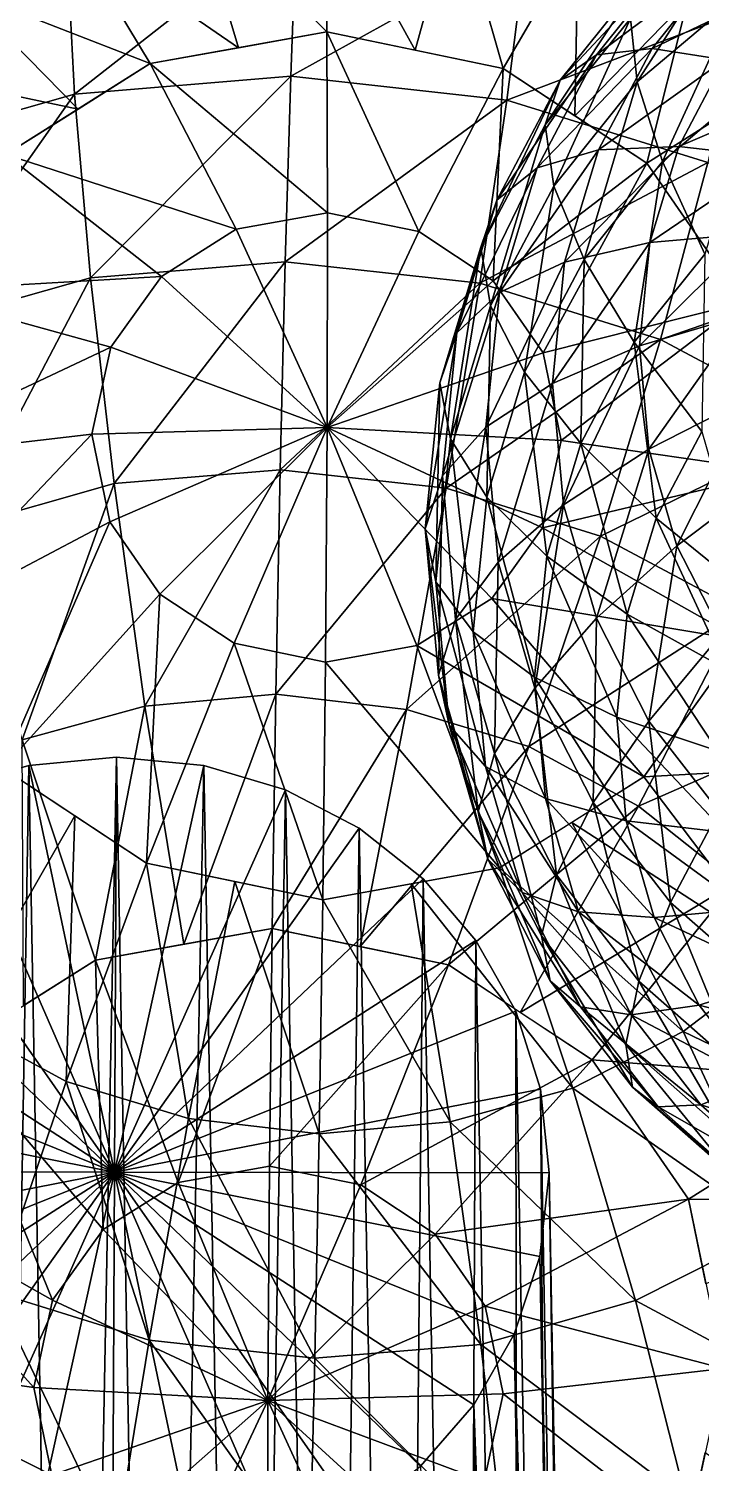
# Model space of a CAD drawing. Extents: x -23.6 to 25, y -17.9 to 25.9.
# Drawn here: x -21.387 to -19.702, y 2.967 to 6.562 of the extents above; entities that cross this region are included whole.
import ezdxf

# ---------------------------------------------------------------- set-up
doc = ezdxf.new("R2010")
doc.units = 0

msp = doc.modelspace()

# ---------------------------------------------------------------- linework, layer by layer
at = {"layer": 'Bras2_g7', "color": 2}
for points in [[(-21.59149, 4.65539, -34.85961), (-21.3869, 4.71582, -34.83514), (-21.48577, -1.27331, -21.11968)], [(-21.3869, 4.71582, -34.83514), (-21.59149, 4.65539, -34.85961), (-21.17218, 3.69622, -35.27673)], [(-21.28112, -1.21289, -21.09521), (-21.48577, -1.27331, -21.11968), (-21.3869, 4.71582, -34.83514)], [(-21.3869, 4.71582, -34.83514), (-21.16735, 4.73669, -34.82775), (-21.28112, -1.21289, -21.09521)], [(-21.16735, 4.73669, -34.82775), (-21.3869, 4.71582, -34.83514), (-21.17218, 3.69622, -35.27673)], [(-21.17218, 3.69622, -35.27673), (-21.17218, 3.69622, -35.27673), (-21.3869, 4.71582, -34.83514)], [(-21.06164, -1.19201, -21.08789), (-21.28112, -1.21289, -21.09521), (-21.16735, 4.73669, -34.82775)], [(-21.17218, 3.69622, -35.27673), (-21.17218, 3.69622, -35.27673), (-21.16735, 4.73669, -34.82775)], [(-20.94805, 4.71533, -34.83868), (-21.16735, 4.73669, -34.82775), (-21.17218, 3.69622, -35.27673)], [(-21.17218, 3.69622, -35.27673), (-21.17218, 3.69622, -35.27673), (-20.94805, 4.71533, -34.83868)], [(-20.74401, 4.65447, -34.86651), (-20.94805, 4.71533, -34.83868), (-21.17218, 3.69622, -35.27673)], [(-21.16735, 4.73669, -34.82775), (-20.94805, 4.71533, -34.83868), (-21.06164, -1.19201, -21.08789)], [(-20.84234, -1.21337, -21.09881), (-21.06164, -1.19201, -21.08789), (-20.94805, 4.71533, -34.83868)], [(-20.94805, 4.71533, -34.83868), (-20.74401, 4.65447, -34.86651), (-20.84234, -1.21337, -21.09881)], [(-21.59149, 4.65539, -34.85961), (-21.77685, 4.55969, -34.89947), (-21.17218, 3.69622, -35.27673)], [(-21.17218, 3.69622, -35.27673), (-21.17218, 3.69622, -35.27673), (-21.59149, 4.65539, -34.85961)], [(-21.17218, 3.69622, -35.27673), (-21.17218, 3.69622, -35.27673), (-20.74401, 4.65447, -34.86651)], [(-20.55957, 4.55834, -34.90942), (-20.74401, 4.65447, -34.86651), (-21.17218, 3.69622, -35.27673)], [(-20.6383, -1.27423, -21.12664), (-20.84234, -1.21337, -21.09881), (-20.74401, 4.65447, -34.86651)], [(-20.74401, 4.65447, -34.86651), (-20.55957, 4.55834, -34.90942), (-20.6383, -1.27423, -21.12664)], [(-21.77685, 4.55969, -34.89947), (-21.93853, 4.4328, -34.953), (-21.17218, 3.69622, -35.27673)], [(-21.17218, 3.69622, -35.27673), (-21.17218, 3.69622, -35.27673), (-21.77685, 4.55969, -34.89947)], [(-21.17218, 3.69622, -35.27673), (-21.17218, 3.69622, -35.27673), (-20.55957, 4.55834, -34.90942)], [(-20.39904, 4.43109, -34.96557), (-20.55957, 4.55834, -34.90942), (-21.17218, 3.69622, -35.27673)], [(-20.45379, -1.37036, -21.16955), (-20.6383, -1.27423, -21.12664), (-20.55957, 4.55834, -34.90942)], [(-20.55957, 4.55834, -34.90942), (-20.39904, 4.43109, -34.96557), (-20.45379, -1.37036, -21.16955)], [(-21.93853, 4.4328, -34.953), (-22.0722, 4.27893, -35.01837), (-21.17218, 3.69622, -35.27673)], [(-21.17218, 3.69622, -35.27673), (-21.17218, 3.69622, -35.27673), (-21.93853, 4.4328, -34.953)], [(-21.17218, 3.69622, -35.27673), (-21.17218, 3.69622, -35.27673), (-20.39904, 4.43109, -34.96557)], [(-20.26678, 4.27697, -35.03308), (-20.39904, 4.43109, -34.96557), (-21.17218, 3.69622, -35.27673)], [(-20.29327, -1.49761, -21.22564), (-20.45379, -1.37036, -21.16955), (-20.39904, 4.43109, -34.96557)], [(-20.39904, 4.43109, -34.96557), (-20.26678, 4.27697, -35.03308), (-20.29327, -1.49761, -21.22564)], [(-22.0722, 4.27893, -35.01837), (-22.1734, 4.10229, -35.09381), (-21.17218, 3.69622, -35.27673)], [(-21.17218, 3.69622, -35.27673), (-21.17218, 3.69622, -35.27673), (-22.0722, 4.27893, -35.01837)], [(-21.17218, 3.69622, -35.27673), (-21.17218, 3.69622, -35.27673), (-20.26678, 4.27697, -35.03308)], [(-20.16723, 4.10009, -35.11016), (-20.26678, 4.27697, -35.03308), (-21.17218, 3.69622, -35.27673)], [(-20.16107, -1.65173, -21.29321), (-20.29327, -1.49761, -21.22564), (-20.26678, 4.27697, -35.03308)], [(-20.26678, 4.27697, -35.03308), (-20.16723, 4.10009, -35.11016), (-20.16107, -1.65173, -21.29321)], [(-22.1734, 4.10229, -35.09381), (-22.23773, 3.90704, -35.17755), (-21.17218, 3.69622, -35.27673)], [(-21.17218, 3.69622, -35.27673), (-21.17218, 3.69622, -35.27673), (-22.1734, 4.10229, -35.09381)], [(-21.17218, 3.69622, -35.27673), (-21.17218, 3.69622, -35.27673), (-20.16723, 4.10009, -35.11016)], [(-20.10473, 3.90472, -35.19494), (-20.16723, 4.10009, -35.11016), (-21.17218, 3.69622, -35.27673)], [(-20.06152, -1.82861, -21.3703), (-20.16107, -1.65173, -21.29321), (-20.16723, 4.10009, -35.11016)], [(-20.16723, 4.10009, -35.11016), (-20.10473, 3.90472, -35.19494), (-20.06152, -1.82861, -21.3703)], [(-22.23773, 3.90704, -35.17755), (-22.2608, 3.69738, -35.26782), (-21.17218, 3.69622, -35.27673)], [(-21.17218, 3.69622, -35.27673), (-21.17218, 3.69622, -35.27673), (-22.23773, 3.90704, -35.17755)], [(-21.17218, 3.69622, -35.27673), (-21.17218, 3.69622, -35.27673), (-20.10473, 3.90472, -35.19494)], [(-20.08355, 3.695, -35.28558), (-20.10473, 3.90472, -35.19494), (-21.17218, 3.69622, -35.27673)], [(-19.99896, -2.02398, -21.45507), (-20.06152, -1.82861, -21.3703), (-20.10473, 3.90472, -35.19494)], [(-20.10473, 3.90472, -35.19494), (-20.08355, 3.695, -35.28558), (-19.99896, -2.02398, -21.45507)], [(-22.2608, 3.69738, -35.26782), (-22.23962, 3.48767, -35.35852), (-21.17218, 3.69622, -35.27673)], [(-21.17218, 3.69622, -35.27673), (-21.17218, 3.69622, -35.27673), (-22.2608, 3.69738, -35.26782)], [(-22.23962, 3.48767, -35.35852), (-22.17712, 3.29229, -35.44329), (-21.17218, 3.69622, -35.27673)], [(-21.17218, 3.69622, -35.27673), (-21.17218, 3.69622, -35.27673), (-22.23962, 3.48767, -35.35852)], [(-22.17712, 3.29229, -35.44329), (-22.07757, 3.11541, -35.52032), (-21.17218, 3.69622, -35.27673)], [(-21.17218, 3.69622, -35.27673), (-21.17218, 3.69622, -35.27673), (-22.17712, 3.29229, -35.44329)], [(-22.07757, 3.11541, -35.52032), (-21.94531, 2.9613, -35.58789), (-21.17218, 3.69622, -35.27673)], [(-21.17218, 3.69622, -35.27673), (-21.17218, 3.69622, -35.27673), (-22.07757, 3.11541, -35.52032)], [(-21.94531, 2.9613, -35.58789), (-21.78479, 2.83404, -35.64398), (-21.17218, 3.69622, -35.27673)], [(-21.17218, 3.69622, -35.27673), (-21.17218, 3.69622, -35.27673), (-21.94531, 2.9613, -35.58789)], [(-21.78479, 2.83404, -35.64398), (-21.60034, 2.73791, -35.68688), (-21.17218, 3.69622, -35.27673)], [(-21.17218, 3.69622, -35.27673), (-21.17218, 3.69622, -35.27673), (-21.78479, 2.83404, -35.64398)], [(-21.60034, 2.73791, -35.68688), (-21.39624, 2.67706, -35.71472), (-21.17218, 3.69622, -35.27673)], [(-21.17218, 3.69622, -35.27673), (-21.17218, 3.69622, -35.27673), (-21.60034, 2.73791, -35.68688)], [(-21.39624, 2.67706, -35.71472), (-21.17694, 2.6557, -35.72564), (-21.17218, 3.69622, -35.27673)], [(-21.17218, 3.69622, -35.27673), (-21.17218, 3.69622, -35.27673), (-21.39624, 2.67706, -35.71472)], [(-21.17694, 2.6557, -35.72564), (-20.95745, 2.67657, -35.71832), (-21.17218, 3.69622, -35.27673)], [(-21.17218, 3.69622, -35.27673), (-21.17218, 3.69622, -35.27673), (-21.17694, 2.6557, -35.72564)], [(-21.17218, 3.69622, -35.27673), (-21.17218, 3.69622, -35.27673), (-20.08355, 3.695, -35.28558)], [(-20.10662, 3.48535, -35.37591), (-20.08355, 3.695, -35.28558), (-21.17218, 3.69622, -35.27673)], [(-21.17218, 3.69622, -35.27673), (-21.17218, 3.69622, -35.27673), (-20.10662, 3.48535, -35.37591)], [(-20.17095, 3.2901, -35.45965), (-20.10662, 3.48535, -35.37591), (-21.17218, 3.69622, -35.27673)], [(-21.17218, 3.69622, -35.27673), (-21.17218, 3.69622, -35.27673), (-20.17095, 3.2901, -35.45965)], [(-20.27215, 3.11346, -35.53509), (-20.17095, 3.2901, -35.45965), (-21.17218, 3.69622, -35.27673)], [(-21.17218, 3.69622, -35.27673), (-21.17218, 3.69622, -35.27673), (-20.27215, 3.11346, -35.53509)], [(-20.40576, 2.95959, -35.60046), (-20.27215, 3.11346, -35.53509), (-21.17218, 3.69622, -35.27673)], [(-21.17218, 3.69622, -35.27673), (-21.17218, 3.69622, -35.27673), (-20.40576, 2.95959, -35.60046)], [(-20.5675, 2.83276, -35.65393), (-20.40576, 2.95959, -35.60046), (-21.17218, 3.69622, -35.27673)], [(-21.17218, 3.69622, -35.27673), (-21.17218, 3.69622, -35.27673), (-20.5675, 2.83276, -35.65393)], [(-20.75286, 2.73699, -35.69384), (-20.5675, 2.83276, -35.65393), (-21.17218, 3.69622, -35.27673)], [(-21.17218, 3.69622, -35.27673), (-21.17218, 3.69622, -35.27673), (-20.75286, 2.73699, -35.69384)], [(-20.95745, 2.67657, -35.71832), (-20.75286, 2.73699, -35.69384), (-21.17218, 3.69622, -35.27673)], [(-21.17218, 3.69622, -35.27673), (-21.17218, 3.69622, -35.27673), (-20.95745, 2.67657, -35.71832)], [(-20.08355, 3.695, -35.28558), (-20.10662, 3.48535, -35.37591), (-19.97784, -2.2337, -21.54571)], [(-19.97784, -2.2337, -21.54571), (-19.99896, -2.02398, -21.45507), (-20.08355, 3.695, -35.28558)], [(-20.10662, 3.48535, -35.37591), (-20.17095, 3.2901, -35.45965), (-20.00091, -2.44335, -21.63598)], [(-20.00091, -2.44335, -21.63598), (-19.97784, -2.2337, -21.54571), (-20.10662, 3.48535, -35.37591)], [(-20.17095, 3.2901, -35.45965), (-20.27215, 3.11346, -35.53509), (-20.06524, -2.63861, -21.71978)], [(-20.06524, -2.63861, -21.71978), (-20.00091, -2.44335, -21.63598), (-20.17095, 3.2901, -35.45965)], [(-20.27215, 3.11346, -35.53509), (-20.40576, 2.95959, -35.60046), (-20.16644, -2.81524, -21.79522)], [(-20.16644, -2.81524, -21.79522), (-20.06524, -2.63861, -21.71978), (-20.27215, 3.11346, -35.53509)]]:
    msp.add_3dface(points, dxfattribs=at)
at = {"layer": 'Paume8', "color": 2}
for points in [[(-20.64477, 6.91619, -39.36706), (-20.97259, 6.88629, -39.38854), (-20.64013, 6.55407, -39.83239)], [(-20.31732, 6.8775, -39.37512), (-20.64477, 6.91619, -39.36706), (-20.41937, 6.50836, -39.84631)], [(-20.64013, 6.55407, -39.83239), (-20.41937, 6.50836, -39.84631), (-20.64477, 6.91619, -39.36706)], [(-20.97259, 6.88629, -39.38854), (-21.28009, 6.802, -39.43304), (-20.86126, 6.51428, -39.85534)], [(-20.86126, 6.51428, -39.85534), (-20.64013, 6.55407, -39.83239), (-20.97259, 6.88629, -39.38854)], [(-20.41937, 6.50836, -39.84631), (-20.19866, 6.46264, -39.86022), (-20.31732, 6.8775, -39.37512)], [(-20.01068, 6.78491, -39.40698), (-20.31732, 6.8775, -39.37512), (-20.19866, 6.46264, -39.86022)], [(-21.29205, 6.78656, -35.98229), (-20.716, 6.83441, -35.94653), (-21.27252, 6.3977, -35.51983)], [(-20.73071, 6.44274, -35.48614), (-21.27252, 6.3977, -35.51983), (-20.716, 6.83441, -35.94653)], [(-20.716, 6.83441, -35.94653), (-20.14044, 6.77105, -35.95874), (-20.73071, 6.44274, -35.48614)], [(-21.28009, 6.802, -39.43304), (-21.55615, 6.65966, -39.5017), (-21.08239, 6.47454, -39.87835)], [(-21.08239, 6.47454, -39.87835), (-20.86126, 6.51428, -39.85534), (-21.28009, 6.802, -39.43304)], [(-19.73596, 6.63519, -39.46435), (-19.49395, 6.44323, -39.54083), (-19.50054, 6.82788, -38.96545)], [(-21.8291, 6.63427, -36.06213), (-21.29205, 6.78656, -35.98229), (-21.77758, 6.25451, -35.5949)], [(-21.27252, 6.3977, -35.51983), (-21.77758, 6.25451, -35.5949), (-21.29205, 6.78656, -35.98229)], [(-20.18939, 6.38317, -35.49761), (-20.73071, 6.44274, -35.48614), (-20.14044, 6.77105, -35.95874)], [(-20.19866, 6.46264, -39.86022), (-20.01879, 6.34368, -39.90679), (-20.01068, 6.78491, -39.40698)], [(-20.14044, 6.77105, -35.95874), (-19.60491, 6.60437, -36.01654), (-20.18939, 6.38317, -35.49761)], [(-19.73596, 6.63519, -39.46435), (-20.01068, 6.78491, -39.40698), (-20.01879, 6.34368, -39.90679)], [(-21.55615, 6.65966, -39.5017), (-21.79992, 6.47424, -39.58807), (-21.26336, 6.36047, -39.93231)], [(-21.26336, 6.36047, -39.93231), (-21.08239, 6.47454, -39.87835), (-21.55615, 6.65966, -39.5017)], [(-20.01879, 6.34368, -39.90679), (-19.83892, 6.22473, -39.95336), (-19.73596, 6.63519, -39.46435)], [(-19.49395, 6.44323, -39.54083), (-19.73596, 6.63519, -39.46435), (-19.83892, 6.22473, -39.95336)], [(-19.68566, 6.22637, -35.552), (-20.18939, 6.38317, -35.49761), (-19.60491, 6.60437, -36.01654)], [(-20.64013, 6.55407, -39.83239), (-21.08239, 6.47454, -39.87835), (-20.63818, 6.1007, -40.22338)], [(-20.19866, 6.46264, -39.86022), (-20.64013, 6.55407, -39.83239), (-20.4096, 6.0534, -40.23779)], [(-20.63818, 6.1007, -40.22338), (-20.4096, 6.0534, -40.23779), (-20.64013, 6.55407, -39.83239)], [(-21.44427, 6.24633, -39.98626), (-21.26336, 6.36047, -39.93231), (-21.79992, 6.47424, -39.58807)], [(-21.08239, 6.47454, -39.87835), (-21.44427, 6.24633, -39.98626), (-20.86718, 6.0595, -40.24713)], [(-20.86718, 6.0595, -40.24713), (-20.63818, 6.1007, -40.22338), (-21.08239, 6.47454, -39.87835)], [(-21.27252, 6.3977, -35.51983), (-20.73071, 6.44274, -35.48614), (-21.23211, 5.93756, -35.14746)], [(-20.7445, 5.97808, -35.11712), (-21.23211, 5.93756, -35.14746), (-20.73071, 6.44274, -35.48614)], [(-20.73071, 6.44274, -35.48614), (-20.18939, 6.38317, -35.49761), (-20.7445, 5.97808, -35.11712)], [(-20.4096, 6.0534, -40.23779), (-20.22338, 5.93017, -40.28601), (-20.19866, 6.46264, -39.86022)], [(-19.83892, 6.22473, -39.95336), (-20.19866, 6.46264, -39.86022), (-20.22338, 5.93017, -40.28601)], [(-19.83892, 6.22473, -39.95336), (-19.59722, 5.87585, -40.09753), (-19.49395, 6.44323, -39.54083)], [(-21.77758, 6.25451, -35.5949), (-21.27252, 6.3977, -35.51983), (-21.6867, 5.80871, -35.21502)], [(-21.23211, 5.93756, -35.14746), (-21.6867, 5.80871, -35.21502), (-21.27252, 6.3977, -35.51983)], [(-20.25738, 5.92449, -35.1275), (-20.7445, 5.97808, -35.11712), (-20.18939, 6.38317, -35.49761)], [(-20.18939, 6.38317, -35.49761), (-19.68566, 6.22637, -35.552), (-20.25738, 5.92449, -35.1275)], [(-21.44427, 6.24633, -39.98626), (-21.68914, 5.90399, -40.14038), (-21.05456, 5.94134, -40.30303)], [(-21.05456, 5.94134, -40.30303), (-20.86718, 6.0595, -40.24713), (-21.44427, 6.24633, -39.98626)], [(-19.80407, 5.78338, -35.17639), (-20.25738, 5.92449, -35.1275), (-19.68566, 6.22637, -35.552)], [(-20.22338, 5.93017, -40.28601), (-20.09826, 5.74951, -40.36065), (-19.83892, 6.22473, -39.95336)], [(-19.59722, 5.87585, -40.09753), (-19.83892, 6.22473, -39.95336), (-20.09826, 5.74951, -40.36065)], [(-19.68566, 6.22637, -35.552), (-19.23034, 5.98291, -35.64501), (-19.80407, 5.78338, -35.17639)], [(-20.63818, 6.1007, -40.22338), (-20.86718, 6.0595, -40.24713), (-20.63928, 5.56237, -40.52368)], [(-20.4096, 6.0534, -40.23779), (-20.63818, 6.1007, -40.22338), (-20.63928, 5.56237, -40.52368)], [(-20.63928, 5.56237, -40.52368), (-20.63928, 5.56237, -40.52368), (-20.63818, 6.1007, -40.22338)], [(-20.86718, 6.0595, -40.24713), (-21.05456, 5.94134, -40.30303), (-20.63928, 5.56237, -40.52368)], [(-20.63928, 5.56237, -40.52368), (-20.63928, 5.56237, -40.52368), (-20.86718, 6.0595, -40.24713)], [(-20.22338, 5.93017, -40.28601), (-20.4096, 6.0534, -40.23779), (-20.63928, 5.56237, -40.52368)], [(-20.63928, 5.56237, -40.52368), (-20.63928, 5.56237, -40.52368), (-20.4096, 6.0534, -40.23779)], [(-21.23211, 5.93756, -35.14746), (-20.7445, 5.97808, -35.11712), (-21.17291, 5.42193, -34.87182)], [(-20.75708, 5.45648, -34.846), (-21.17291, 5.42193, -34.87182), (-20.7445, 5.97808, -35.11712)], [(-20.7445, 5.97808, -35.11712), (-20.25738, 5.92449, -35.1275), (-20.75708, 5.45648, -34.846)], [(-19.39428, 5.56427, -35.26013), (-19.80407, 5.78338, -35.17639), (-19.23034, 5.98291, -35.64501)], [(-21.18139, 5.76409, -40.38281), (-21.05456, 5.94134, -40.30303), (-21.68914, 5.90399, -40.14038)], [(-21.6867, 5.80871, -35.21502), (-21.23211, 5.93756, -35.14746), (-21.56048, 5.31201, -34.92944)], [(-21.17291, 5.42193, -34.87182), (-21.56048, 5.31201, -34.92944), (-21.23211, 5.93756, -35.14746)], [(-21.05456, 5.94134, -40.30303), (-21.18139, 5.76409, -40.38281), (-20.63928, 5.56237, -40.52368)], [(-20.63928, 5.56237, -40.52368), (-20.63928, 5.56237, -40.52368), (-21.05456, 5.94134, -40.30303)], [(-21.68914, 5.90399, -40.14038), (-21.78027, 5.48187, -40.32489), (-21.18139, 5.76409, -40.38281)], [(-20.34167, 5.41076, -34.85479), (-20.75708, 5.45648, -34.846), (-20.25738, 5.92449, -35.1275)], [(-20.09826, 5.74951, -40.36065), (-20.22338, 5.93017, -40.28601), (-20.63928, 5.56237, -40.52368)], [(-20.63928, 5.56237, -40.52368), (-20.63928, 5.56237, -40.52368), (-20.22338, 5.93017, -40.28601)], [(-20.25738, 5.92449, -35.1275), (-19.80407, 5.78338, -35.17639), (-20.34167, 5.41076, -34.85479)], [(-20.09826, 5.74951, -40.36065), (-20.05303, 5.52972, -40.45422), (-19.59722, 5.87585, -40.09753)], [(-19.50994, 5.45135, -40.27832), (-19.59722, 5.87585, -40.09753), (-20.05303, 5.52972, -40.45422)], [(-21.22851, 5.54553, -40.47833), (-21.18139, 5.76409, -40.38281), (-21.78027, 5.48187, -40.32489)], [(-21.18139, 5.76409, -40.38281), (-21.22851, 5.54553, -40.47833), (-20.63928, 5.56237, -40.52368)], [(-20.63928, 5.56237, -40.52368), (-20.63928, 5.56237, -40.52368), (-21.18139, 5.76409, -40.38281)], [(-19.95513, 5.29046, -34.89654), (-20.34167, 5.41076, -34.85479), (-19.80407, 5.78338, -35.17639)], [(-19.80407, 5.78338, -35.17639), (-19.39428, 5.56427, -35.26013), (-19.95513, 5.29046, -34.89654)], [(-20.05303, 5.52972, -40.45422), (-20.09826, 5.74951, -40.36065), (-20.63928, 5.56237, -40.52368)], [(-20.63928, 5.56237, -40.52368), (-20.63928, 5.56237, -40.52368), (-20.09826, 5.74951, -40.36065)], [(-21.78027, 5.48187, -40.32489), (-21.69305, 5.05737, -40.50567), (-21.22851, 5.54553, -40.47833)], [(-21.18341, 5.3258, -40.57196), (-21.22851, 5.54553, -40.47833), (-21.69305, 5.05737, -40.50567)], [(-21.22851, 5.54553, -40.47833), (-21.18341, 5.3258, -40.57196), (-20.63928, 5.56237, -40.52368)], [(-20.63928, 5.56237, -40.52368), (-20.63928, 5.56237, -40.52368), (-21.22851, 5.54553, -40.47833)], [(-20.63928, 5.56237, -40.52368), (-20.63928, 5.56237, -40.52368), (-21.18341, 5.3258, -40.57196)], [(-21.18341, 5.3258, -40.57196), (-21.05822, 5.14514, -40.64654), (-20.63928, 5.56237, -40.52368)], [(-20.63928, 5.56237, -40.52368), (-20.63928, 5.56237, -40.52368), (-21.05822, 5.14514, -40.64654)], [(-21.05822, 5.14514, -40.64654), (-20.872, 5.02197, -40.69482), (-20.63928, 5.56237, -40.52368)], [(-20.63928, 5.56237, -40.52368), (-20.63928, 5.56237, -40.52368), (-20.872, 5.02197, -40.69482)], [(-20.872, 5.02197, -40.69482), (-20.64337, 4.9746, -40.70922), (-20.63928, 5.56237, -40.52368)], [(-20.64337, 4.9746, -40.70922), (-20.41442, 5.0158, -40.68542), (-20.63928, 5.56237, -40.52368)], [(-20.63928, 5.56237, -40.52368), (-20.63928, 5.56237, -40.52368), (-20.64337, 4.9746, -40.70922)], [(-20.63928, 5.56237, -40.52368), (-20.63928, 5.56237, -40.52368), (-20.41442, 5.0158, -40.68542)], [(-20.41442, 5.0158, -40.68542), (-20.22705, 5.13397, -40.62951), (-20.63928, 5.56237, -40.52368)], [(-20.63928, 5.56237, -40.52368), (-20.63928, 5.56237, -40.52368), (-20.22705, 5.13397, -40.62951)], [(-20.22705, 5.13397, -40.62951), (-20.10028, 5.31121, -40.54974), (-20.63928, 5.56237, -40.52368)], [(-20.63928, 5.56237, -40.52368), (-20.63928, 5.56237, -40.52368), (-20.10028, 5.31121, -40.54974)], [(-20.10028, 5.31121, -40.54974), (-20.05303, 5.52972, -40.45422), (-20.63928, 5.56237, -40.52368)], [(-20.63928, 5.56237, -40.52368), (-20.63928, 5.56237, -40.52368), (-20.05303, 5.52972, -40.45422)], [(-19.60571, 5.10363, -34.96795), (-19.95513, 5.29046, -34.89654), (-19.39428, 5.56427, -35.26013)], [(-20.05303, 5.52972, -40.45422), (-20.10028, 5.31121, -40.54974), (-19.50994, 5.45135, -40.27832)], [(-21.17291, 5.42193, -34.87182), (-20.75708, 5.45648, -34.846), (-21.09588, 4.86425, -34.70074)], [(-20.76806, 4.89416, -34.67926), (-21.09588, 4.86425, -34.70074), (-20.75708, 5.45648, -34.846)], [(-20.75708, 5.45648, -34.846), (-20.34167, 5.41076, -34.85479), (-20.76806, 4.89416, -34.67926)], [(-19.60113, 5.02929, -40.46276), (-19.50994, 5.45135, -40.27832), (-20.10028, 5.31121, -40.54974)], [(-21.56048, 5.31201, -34.92944), (-21.17291, 5.42193, -34.87182), (-21.40332, 4.77996, -34.74523)], [(-21.09588, 4.86425, -34.70074), (-21.40332, 4.77996, -34.74523), (-21.17291, 5.42193, -34.87182)], [(-20.44061, 4.85546, -34.68731), (-20.76806, 4.89416, -34.67926), (-20.34167, 5.41076, -34.85479)], [(-20.34167, 5.41076, -34.85479), (-19.95513, 5.29046, -34.89654), (-20.44061, 4.85546, -34.68731)], [(-21.69305, 5.05737, -40.50567), (-21.45135, 4.70843, -40.64984), (-21.18341, 5.3258, -40.57196)], [(-21.05822, 5.14514, -40.64654), (-21.18341, 5.3258, -40.57196), (-21.45135, 4.70843, -40.64984)], [(-20.13397, 4.76287, -34.71917), (-20.44061, 4.85546, -34.68731), (-19.95513, 5.29046, -34.89654)], [(-20.10028, 5.31121, -40.54974), (-20.22705, 5.13397, -40.62951), (-19.60113, 5.02929, -40.46276)], [(-19.95513, 5.29046, -34.89654), (-19.60571, 5.10363, -34.96795), (-20.13397, 4.76287, -34.71917)], [(-21.45135, 4.70843, -40.64984), (-21.09161, 4.47058, -40.74298), (-21.05822, 5.14514, -40.64654)], [(-20.872, 5.02197, -40.69482), (-21.05822, 5.14514, -40.64654), (-21.09161, 4.47058, -40.74298)], [(-20.22705, 5.13397, -40.62951), (-20.41442, 5.0158, -40.68542), (-19.846, 4.68688, -40.61688)], [(-19.846, 4.68688, -40.61688), (-19.60113, 5.02929, -40.46276), (-20.22705, 5.13397, -40.62951)], [(-19.85919, 4.61315, -34.77655), (-20.13397, 4.76287, -34.71917), (-19.60571, 5.10363, -34.96795)], [(-19.60571, 5.10363, -34.96795), (-19.30157, 4.85827, -35.06573), (-19.85919, 4.61315, -34.77655)], [(-21.09161, 4.47058, -40.74298), (-20.65014, 4.37915, -40.77075), (-20.872, 5.02197, -40.69482)], [(-20.64337, 4.9746, -40.70922), (-20.872, 5.02197, -40.69482), (-20.65014, 4.37915, -40.77075)], [(-20.41442, 5.0158, -40.68542), (-20.64337, 4.9746, -40.70922), (-20.20788, 4.45867, -40.72485)], [(-20.20788, 4.45867, -40.72485), (-19.846, 4.68688, -40.61688), (-20.41442, 5.0158, -40.68542)], [(-19.60113, 5.02929, -40.46276), (-19.846, 4.68688, -40.61688), (-19.1524, 4.72601, -40.27252)], [(-20.65014, 4.37915, -40.77075), (-20.20788, 4.45867, -40.72485), (-20.64337, 4.9746, -40.70922)], [(-21.09588, 4.86425, -34.70074), (-20.76806, 4.89416, -34.67926), (-20.99822, 4.26739, -34.64636)], [(-20.77709, 4.30718, -34.62335), (-20.99822, 4.26739, -34.64636), (-20.76806, 4.89416, -34.67926)], [(-20.76806, 4.89416, -34.67926), (-20.44061, 4.85546, -34.68731), (-20.77709, 4.30718, -34.62335)], [(-21.40332, 4.77996, -34.74523), (-21.09588, 4.86425, -34.70074), (-21.21936, 4.22766, -34.66931)], [(-20.99822, 4.26739, -34.64636), (-21.21936, 4.22766, -34.66931), (-21.09588, 4.86425, -34.70074)], [(-20.55633, 4.26147, -34.63726), (-20.77709, 4.30718, -34.62335), (-20.44061, 4.85546, -34.68731)], [(-20.44061, 4.85546, -34.68731), (-20.13397, 4.76287, -34.71917), (-20.55633, 4.26147, -34.63726)], [(-19.61718, 4.42114, -34.85302), (-19.85919, 4.61315, -34.77655), (-19.30157, 4.85827, -35.06573)], [(-21.21936, 4.22766, -34.66931), (-21.40032, 4.11358, -34.72326), (-21.40332, 4.77996, -34.74523)], [(-20.33563, 4.21575, -34.65118), (-20.55633, 4.26147, -34.63726), (-20.13397, 4.76287, -34.71917)], [(-20.13397, 4.76287, -34.71917), (-19.85919, 4.61315, -34.77655), (-20.33563, 4.21575, -34.65118)], [(-19.50408, 4.23419, -40.49389), (-19.1524, 4.72601, -40.27252), (-19.846, 4.68688, -40.61688)], [(-21.27148, 4.58953, -40.69635), (-21.45135, 4.70843, -40.64984), (-21.56805, 4.0733, -40.61761)], [(-19.846, 4.68688, -40.61688), (-20.02691, 4.57281, -40.67083), (-19.50408, 4.23419, -40.49389)], [(-20.15576, 4.09686, -34.69775), (-20.33563, 4.21575, -34.65118), (-19.85919, 4.61315, -34.77655)], [(-19.85919, 4.61315, -34.77655), (-19.61718, 4.42114, -34.85302), (-20.15576, 4.09686, -34.69775)], [(-21.56805, 4.0733, -40.61761), (-21.29333, 3.92352, -40.67498), (-21.27148, 4.58953, -40.69635)], [(-21.09161, 4.47058, -40.74298), (-21.27148, 4.58953, -40.69635), (-21.29333, 3.92352, -40.67498)], [(-20.02691, 4.57281, -40.67083), (-20.20788, 4.45867, -40.72485), (-19.74786, 4.04876, -40.58026)], [(-19.74786, 4.04876, -40.58026), (-19.50408, 4.23419, -40.49389), (-20.02691, 4.57281, -40.67083)], [(-21.29333, 3.92352, -40.67498), (-20.98669, 3.83093, -40.70684), (-21.09161, 4.47058, -40.74298)], [(-20.87091, 4.42486, -40.75683), (-21.09161, 4.47058, -40.74298), (-20.98669, 3.83093, -40.70684)], [(-20.20788, 4.45867, -40.72485), (-20.42901, 4.41894, -40.7478), (-20.02392, 3.90643, -40.64892)], [(-20.02392, 3.90643, -40.64892), (-19.74786, 4.04876, -40.58026), (-20.20788, 4.45867, -40.72485)], [(-20.98669, 3.83093, -40.70684), (-20.65917, 3.79223, -40.7149), (-20.87091, 4.42486, -40.75683)], [(-20.65014, 4.37915, -40.77075), (-20.87091, 4.42486, -40.75683), (-20.65917, 3.79223, -40.7149)], [(-20.42901, 4.41894, -40.7478), (-20.65014, 4.37915, -40.77075), (-20.33142, 3.82214, -40.69335)], [(-20.33142, 3.82214, -40.69335), (-20.02392, 3.90643, -40.64892), (-20.42901, 4.41894, -40.7478)], [(-19.97589, 3.9779, -34.74432), (-20.15576, 4.09686, -34.69775), (-19.61718, 4.42114, -34.85302)], [(-19.61718, 4.42114, -34.85302), (-19.27008, 3.91998, -35.06005), (-19.97589, 3.9779, -34.74432)], [(-20.65917, 3.79223, -40.7149), (-20.33142, 3.82214, -40.69335), (-20.65014, 4.37915, -40.77075)], [(-21.21936, 4.22766, -34.66931), (-20.77709, 4.30718, -34.62335), (-21.01287, 3.67059, -34.70874)], [(-20.78381, 3.71173, -34.68493), (-21.01287, 3.67059, -34.70874), (-20.77709, 4.30718, -34.62335)], [(-20.77709, 4.30718, -34.62335), (-20.33563, 4.21575, -34.65118), (-20.78381, 3.71173, -34.68493)], [(-21.58129, 3.99945, -34.77722), (-21.21936, 4.22766, -34.66931), (-21.20025, 3.55242, -34.76458)], [(-21.01287, 3.67059, -34.70874), (-21.20025, 3.55242, -34.76458), (-21.21936, 4.22766, -34.66931)], [(-20.55529, 3.66442, -34.69934), (-20.78381, 3.71173, -34.68493), (-20.33563, 4.21575, -34.65118)], [(-20.33563, 4.21575, -34.65118), (-19.97589, 3.9779, -34.74432), (-20.55529, 3.66442, -34.69934)], [(-19.50408, 4.23419, -40.49389), (-19.74786, 4.04876, -40.58026), (-19.20928, 3.78881, -40.26861)], [(-21.29333, 3.92352, -40.67498), (-21.56805, 4.0733, -40.61761), (-21.4721, 3.39587, -40.49761)], [(-19.74786, 4.04876, -40.58026), (-20.02392, 3.90643, -40.64892), (-19.51562, 3.55175, -40.37896)], [(-19.51562, 3.55175, -40.37896), (-19.20928, 3.78881, -40.26861), (-19.74786, 4.04876, -40.58026)], [(-21.82617, 3.6571, -34.93139), (-21.58129, 3.99945, -34.77722), (-21.32702, 3.37512, -34.84442)], [(-21.20025, 3.55242, -34.76458), (-21.32702, 3.37512, -34.84442), (-21.58129, 3.99945, -34.77722)], [(-20.36901, 3.54125, -34.74755), (-20.55529, 3.66442, -34.69934), (-19.97589, 3.9779, -34.74432)], [(-19.97589, 3.9779, -34.74432), (-19.73419, 3.62896, -34.88848), (-20.36901, 3.54125, -34.74755)], [(-19.73419, 3.62896, -34.88848), (-19.97589, 3.9779, -34.74432), (-19.27008, 3.91998, -35.06005)], [(-21.4721, 3.39587, -40.49761), (-21.08557, 3.27557, -40.5393), (-21.29333, 3.92352, -40.67498)], [(-20.98669, 3.83093, -40.70684), (-21.29333, 3.92352, -40.67498), (-21.08557, 3.27557, -40.5393)], [(-19.27008, 3.91998, -35.06005), (-19.17907, 3.62457, -35.18505), (-19.73419, 3.62896, -34.88848)], [(-20.02392, 3.90643, -40.64892), (-20.33142, 3.82214, -40.69335), (-19.86676, 3.37432, -40.46472)], [(-19.86676, 3.37432, -40.46472), (-19.51562, 3.55175, -40.37896), (-20.02392, 3.90643, -40.64892)], [(-21.08557, 3.27557, -40.5393), (-20.67016, 3.22985, -40.54815), (-20.98669, 3.83093, -40.70684)], [(-20.65917, 3.79223, -40.7149), (-20.98669, 3.83093, -40.70684), (-20.67016, 3.22985, -40.54815)], [(-20.33142, 3.82214, -40.69335), (-20.65917, 3.79223, -40.7149), (-20.25439, 3.2644, -40.52227)], [(-20.25439, 3.2644, -40.52227), (-19.86676, 3.37432, -40.46472), (-20.33142, 3.82214, -40.69335)], [(-20.67016, 3.22985, -40.54815), (-20.25439, 3.2644, -40.52227), (-20.65917, 3.79223, -40.7149)], [(-21.01287, 3.67059, -34.70874), (-20.78381, 3.71173, -34.68493), (-20.78796, 3.1239, -34.87042)], [(-20.78381, 3.71173, -34.68493), (-20.55529, 3.66442, -34.69934), (-20.78796, 3.1239, -34.87042)], [(-20.78796, 3.1239, -34.87042), (-20.78796, 3.1239, -34.87042), (-20.78381, 3.71173, -34.68493)], [(-21.20025, 3.55242, -34.76458), (-21.01287, 3.67059, -34.70874), (-20.78796, 3.1239, -34.87042)], [(-20.78796, 3.1239, -34.87042), (-20.78796, 3.1239, -34.87042), (-21.01287, 3.67059, -34.70874)], [(-21.91729, 3.23498, -35.11584), (-21.82617, 3.6571, -34.93139), (-21.3742, 3.15661, -34.93988)], [(-21.32702, 3.37512, -34.84442), (-21.3742, 3.15661, -34.93988), (-21.82617, 3.6571, -34.93139)], [(-20.78796, 3.1239, -34.87042), (-20.78796, 3.1239, -34.87042), (-20.55529, 3.66442, -34.69934)], [(-20.55529, 3.66442, -34.69934), (-20.36901, 3.54125, -34.74755), (-20.78796, 3.1239, -34.87042)], [(-20.24389, 3.36059, -34.8222), (-20.36901, 3.54125, -34.74755), (-19.73419, 3.62896, -34.88848)], [(-19.73419, 3.62896, -34.88848), (-19.64691, 3.20446, -35.06927), (-20.24389, 3.36059, -34.8222)], [(-19.69055, 3.41674, -34.97888), (-19.73419, 3.62896, -34.88848), (-19.17907, 3.62457, -35.18505)], [(-21.32702, 3.37512, -34.84442), (-21.20025, 3.55242, -34.76458), (-20.78796, 3.1239, -34.87042)], [(-20.78796, 3.1239, -34.87042), (-20.78796, 3.1239, -34.87042), (-21.20025, 3.55242, -34.76458)], [(-20.78796, 3.1239, -34.87042), (-20.78796, 3.1239, -34.87042), (-20.36901, 3.54125, -34.74755)], [(-20.36901, 3.54125, -34.74755), (-20.24389, 3.36059, -34.8222), (-20.78796, 3.1239, -34.87042)], [(-19.51562, 3.55175, -40.37896), (-19.86676, 3.37432, -40.46472), (-19.32885, 3.08575, -40.07861)], [(-21.62322, 2.90301, -40.21777), (-21.16992, 2.7619, -40.26666), (-21.4721, 3.39587, -40.49761)], [(-21.08557, 3.27557, -40.5393), (-21.4721, 3.39587, -40.49761), (-21.16992, 2.7619, -40.26666)], [(-21.3742, 3.15661, -34.93988), (-21.32702, 3.37512, -34.84442), (-20.78796, 3.1239, -34.87042)], [(-20.78796, 3.1239, -34.87042), (-20.78796, 3.1239, -34.87042), (-21.32702, 3.37512, -34.84442)], [(-20.78796, 3.1239, -34.87042), (-20.78796, 3.1239, -34.87042), (-20.24389, 3.36059, -34.8222)], [(-20.24389, 3.36059, -34.8222), (-20.19866, 3.14074, -34.91583), (-20.78796, 3.1239, -34.87042)], [(-19.86676, 3.37432, -40.46472), (-20.25439, 3.2644, -40.52227), (-19.7406, 2.87768, -40.17913)], [(-20.19866, 3.14074, -34.91583), (-20.24389, 3.36059, -34.8222), (-19.64691, 3.20446, -35.06927)], [(-19.7406, 2.87768, -40.17913), (-19.32885, 3.08575, -40.07861), (-19.86676, 3.37432, -40.46472)], [(-21.16992, 2.7619, -40.26666), (-20.68267, 2.70831, -40.27697), (-21.08557, 3.27557, -40.5393)], [(-20.67016, 3.22985, -40.54815), (-21.08557, 3.27557, -40.5393), (-20.68267, 2.70831, -40.27697)], [(-20.25439, 3.2644, -40.52227), (-20.67016, 3.22985, -40.54815), (-20.19512, 2.74884, -40.2467)], [(-20.19512, 2.74884, -40.2467), (-19.7406, 2.87768, -40.17913), (-20.25439, 3.2644, -40.52227)], [(-21.83007, 2.81054, -35.29663), (-21.91729, 3.23498, -35.11584), (-21.32904, 2.93682, -35.0335)], [(-21.3742, 3.15661, -34.93988), (-21.32904, 2.93682, -35.0335), (-21.91729, 3.23498, -35.11584)], [(-20.68267, 2.70831, -40.27697), (-20.19512, 2.74884, -40.2467), (-20.67016, 3.22985, -40.54815)], [(-19.64691, 3.20446, -35.06927), (-19.73809, 2.7824, -35.25372), (-20.19866, 3.14074, -34.91583)], [(-21.32904, 2.93682, -35.0335), (-21.3742, 3.15661, -34.93988), (-20.78796, 3.1239, -34.87042)], [(-20.78796, 3.1239, -34.87042), (-20.78796, 3.1239, -34.87042), (-21.3742, 3.15661, -34.93988)], [(-20.19866, 3.14074, -34.91583), (-20.24591, 2.92224, -35.01129), (-20.78796, 3.1239, -34.87042)], [(-20.78796, 3.1239, -34.87042), (-20.78796, 3.1239, -34.87042), (-20.19866, 3.14074, -34.91583)], [(-20.24591, 2.92224, -35.01129), (-20.19866, 3.14074, -34.91583), (-19.73809, 2.7824, -35.25372)], [(-21.20391, 2.75616, -35.10815), (-21.32904, 2.93682, -35.0335), (-20.78796, 3.1239, -34.87042)], [(-20.78796, 3.1239, -34.87042), (-20.78796, 3.1239, -34.87042), (-21.32904, 2.93682, -35.0335)], [(-21.01763, 2.63299, -35.15637), (-21.20391, 2.75616, -35.10815), (-20.78796, 3.1239, -34.87042)], [(-20.78796, 3.1239, -34.87042), (-20.78796, 3.1239, -34.87042), (-21.20391, 2.75616, -35.10815)], [(-20.789, 2.58569, -35.17077), (-21.01763, 2.63299, -35.15637), (-20.78796, 3.1239, -34.87042)], [(-20.78796, 3.1239, -34.87042), (-20.78796, 3.1239, -34.87042), (-21.01763, 2.63299, -35.15637)], [(-20.56005, 2.62683, -35.14697), (-20.789, 2.58569, -35.17077), (-20.78796, 3.1239, -34.87042)], [(-20.78796, 3.1239, -34.87042), (-20.78796, 3.1239, -34.87042), (-20.789, 2.58569, -35.17077)], [(-20.78796, 3.1239, -34.87042), (-20.78796, 3.1239, -34.87042), (-20.24591, 2.92224, -35.01129)], [(-20.24591, 2.92224, -35.01129), (-20.37268, 2.74499, -35.09112), (-20.78796, 3.1239, -34.87042)], [(-20.78796, 3.1239, -34.87042), (-20.78796, 3.1239, -34.87042), (-20.37268, 2.74499, -35.09112)], [(-20.37268, 2.74499, -35.09112), (-20.56005, 2.62683, -35.14697), (-20.78796, 3.1239, -34.87042)], [(-20.78796, 3.1239, -34.87042), (-20.78796, 3.1239, -34.87042), (-20.56005, 2.62683, -35.14697)], [(-19.32885, 3.08575, -40.07861), (-19.7406, 2.87768, -40.17913), (-19.19213, 2.66302, -39.6875)], [(-19.73809, 2.7824, -35.25372), (-19.6925, 2.9934, -35.16149), (-19.27563, 2.70397, -35.58471)]]:
    msp.add_3dface(points, dxfattribs=at)
at = {"layer": 'Pouce9', "color": 2}
for points in [[(-19.87982, 6.58764, -35.85461), (-19.62182, 6.80627, -35.75354), (-19.86309, 6.42852, -35.55773)], [(-19.61035, 6.64263, -35.45867), (-19.86309, 6.42852, -35.55773), (-19.62182, 6.80627, -35.75354)], [(-19.84692, 6.6939, -36.17303), (-20.05584, 6.4331, -36.29101), (-19.76818, 6.74163, -36.49041)], [(-19.96466, 6.49633, -36.60137), (-19.76818, 6.74163, -36.49041), (-20.05584, 6.4331, -36.29101)], [(-19.76818, 6.74163, -36.49041), (-19.96466, 6.49633, -36.60137), (-19.64874, 6.73345, -36.79852)], [(-19.82556, 6.51269, -36.89843), (-19.64874, 6.73345, -36.79852), (-19.96466, 6.49633, -36.60137)], [(-19.64874, 6.73345, -36.79852), (-19.82556, 6.51269, -36.89843), (-19.49359, 6.67187, -37.08911)], [(-19.87982, 6.58764, -35.85461), (-20.09307, 6.32147, -35.97503), (-19.84692, 6.6939, -36.17303)], [(-20.05584, 6.4331, -36.29101), (-19.84692, 6.6939, -36.17303), (-20.09307, 6.32147, -35.97503)], [(-19.6444, 6.48364, -37.17425), (-19.49359, 6.67187, -37.08911), (-19.82556, 6.51269, -36.89843)], [(-19.86309, 6.42852, -35.55773), (-19.61035, 6.64263, -35.45867), (-19.79943, 6.22906, -35.302)], [(-19.56176, 6.43041, -35.20892), (-19.79943, 6.22906, -35.302), (-19.61035, 6.64263, -35.45867)], [(-20.09307, 6.32147, -35.97503), (-19.87982, 6.58764, -35.85461), (-20.07202, 6.16772, -35.67572)], [(-19.86309, 6.42852, -35.55773), (-20.07202, 6.16772, -35.67572), (-19.87982, 6.58764, -35.85461)], [(-19.96466, 6.49633, -36.60137), (-20.11352, 6.21374, -36.72717), (-19.82556, 6.51269, -36.89843)], [(-19.95947, 6.25836, -37.01159), (-19.82556, 6.51269, -36.89843), (-20.11352, 6.21374, -36.72717)], [(-19.82556, 6.51269, -36.89843), (-19.95947, 6.25836, -37.01159), (-19.6444, 6.48364, -37.17425)], [(-20.05584, 6.4331, -36.29101), (-20.21405, 6.13262, -36.4248), (-19.96466, 6.49633, -36.60137)], [(-20.11352, 6.21374, -36.72717), (-19.96466, 6.49633, -36.60137), (-20.21405, 6.13262, -36.4248)], [(-19.75854, 6.26678, -37.27081), (-19.6444, 6.48364, -37.17425), (-19.95947, 6.25836, -37.01159)], [(-19.6444, 6.48364, -37.17425), (-19.75854, 6.26678, -37.27081), (-19.42584, 6.40972, -37.42163)], [(-20.09307, 6.32147, -35.97503), (-20.25457, 6.01477, -36.11157), (-20.05584, 6.4331, -36.29101)], [(-20.21405, 6.13262, -36.4248), (-20.05584, 6.4331, -36.29101), (-20.25457, 6.01477, -36.11157)], [(-20.07202, 6.16772, -35.67572), (-19.86309, 6.42852, -35.55773), (-19.99591, 5.98376, -35.41296)], [(-19.79943, 6.22906, -35.302), (-19.99591, 5.98376, -35.41296), (-19.86309, 6.42852, -35.55773)], [(-19.79943, 6.22906, -35.302), (-19.56176, 6.43041, -35.20892), (-19.6936, 5.99713, -35.09155)], [(-19.51739, 6.23925, -37.49755), (-19.42584, 6.40972, -37.42163), (-19.75854, 6.26678, -37.27081)], [(-20.25457, 6.01477, -36.11157), (-20.09307, 6.32147, -35.97503), (-20.23022, 5.86724, -35.8095)], [(-20.07202, 6.16772, -35.67572), (-20.23022, 5.86724, -35.8095), (-20.09307, 6.32147, -35.97503)], [(-20.11352, 6.21374, -36.72717), (-20.20812, 5.90051, -36.8648), (-19.95947, 6.25836, -37.01159)], [(-20.04467, 5.9765, -37.13549), (-19.95947, 6.25836, -37.01159), (-20.20812, 5.90051, -36.8648)], [(-19.95947, 6.25836, -37.01159), (-20.04467, 5.9765, -37.13549), (-19.75854, 6.26678, -37.27081)], [(-19.83123, 6.02636, -37.3764), (-19.75854, 6.26678, -37.27081), (-20.04467, 5.9765, -37.13549)], [(-19.75854, 6.26678, -37.27081), (-19.83123, 6.02636, -37.3764), (-19.51739, 6.23925, -37.49755)], [(-19.99591, 5.98376, -35.41296), (-19.79943, 6.22906, -35.302), (-19.87042, 5.77642, -35.1914)], [(-19.6936, 5.99713, -35.09155), (-19.87042, 5.77642, -35.1914), (-19.79943, 6.22906, -35.302)], [(-19.57324, 6.04852, -37.58129), (-19.51739, 6.23925, -37.49755), (-19.83123, 6.02636, -37.3764)], [(-20.21405, 6.13262, -36.4248), (-20.31469, 5.79962, -36.57104), (-20.11352, 6.21374, -36.72717)], [(-20.20812, 5.90051, -36.8648), (-20.11352, 6.21374, -36.72717), (-20.31469, 5.79962, -36.57104)], [(-20.23022, 5.86724, -35.8095), (-20.07202, 6.16772, -35.67572), (-20.14471, 5.70117, -35.53881)], [(-19.99591, 5.98376, -35.41296), (-20.14471, 5.70117, -35.53881), (-20.07202, 6.16772, -35.67572)], [(-20.25457, 6.01477, -36.11157), (-20.35729, 5.6748, -36.26086), (-20.21405, 6.13262, -36.4248)], [(-20.31469, 5.79962, -36.57104), (-20.21405, 6.13262, -36.4248), (-20.35729, 5.6748, -36.26086)], [(-19.83123, 6.02636, -37.3764), (-19.85736, 5.76757, -37.48876), (-19.57324, 6.04852, -37.58129)], [(-19.59552, 5.84454, -37.66986), (-19.57324, 6.04852, -37.58129), (-19.85736, 5.76757, -37.48876)], [(-20.35729, 5.6748, -36.26086), (-20.25457, 6.01477, -36.11157), (-20.33087, 5.53424, -35.95574)], [(-20.23022, 5.86724, -35.8095), (-20.33087, 5.53424, -35.95574), (-20.25457, 6.01477, -36.11157)], [(-20.04467, 5.9765, -37.13549), (-20.07531, 5.67297, -37.26715), (-19.83123, 6.02636, -37.3764)], [(-19.85736, 5.76757, -37.48876), (-19.83123, 6.02636, -37.3764), (-20.07531, 5.67297, -37.26715)], [(-20.20812, 5.90051, -36.8648), (-20.24218, 5.56329, -37.0111), (-20.04467, 5.9765, -37.13549)], [(-20.07531, 5.67297, -37.26715), (-20.04467, 5.9765, -37.13549), (-20.24218, 5.56329, -37.0111)], [(-20.14471, 5.70117, -35.53881), (-19.99591, 5.98376, -35.41296), (-20.00439, 5.52209, -35.30462)], [(-19.87042, 5.77642, -35.1914), (-20.00439, 5.52209, -35.30462), (-19.99591, 5.98376, -35.41296)], [(-19.87042, 5.77642, -35.1914), (-19.6936, 5.99713, -35.09155), (-19.70117, 5.55242, -35.01544)], [(-20.31469, 5.79962, -36.57104), (-20.35089, 5.44104, -36.72668), (-20.20812, 5.90051, -36.8648)], [(-20.24218, 5.56329, -37.0111), (-20.20812, 5.90051, -36.8648), (-20.35089, 5.44104, -36.72668)], [(-20.33087, 5.53424, -35.95574), (-20.23022, 5.86724, -35.8095), (-20.23937, 5.38793, -35.67639)], [(-20.14471, 5.70117, -35.53881), (-20.23937, 5.38793, -35.67639), (-20.23022, 5.86724, -35.8095)], [(-19.85736, 5.76757, -37.48876), (-19.83361, 5.50817, -37.60003), (-19.59552, 5.84454, -37.66986)], [(-19.57513, 5.64001, -37.75756), (-19.59552, 5.84454, -37.66986), (-19.83361, 5.50817, -37.60003)], [(-20.35729, 5.6748, -36.26086), (-20.39422, 5.30883, -36.41973), (-20.31469, 5.79962, -36.57104)], [(-20.35089, 5.44104, -36.72668), (-20.31469, 5.79962, -36.57104), (-20.39422, 5.30883, -36.41973)], [(-20.07531, 5.67297, -37.26715), (-20.04748, 5.36877, -37.39764), (-19.85736, 5.76757, -37.48876)], [(-19.83361, 5.50817, -37.60003), (-19.85736, 5.76757, -37.48876), (-20.04748, 5.36877, -37.39764)], [(-20.00439, 5.52209, -35.30462), (-19.87042, 5.77642, -35.1914), (-19.8153, 5.33557, -35.11199)], [(-19.70117, 5.55242, -35.01544), (-19.8153, 5.33557, -35.11199), (-19.87042, 5.77642, -35.1914)], [(-20.23937, 5.38793, -35.67639), (-20.14471, 5.70117, -35.53881), (-20.08953, 5.24017, -35.42846)], [(-20.00439, 5.52209, -35.30462), (-20.08953, 5.24017, -35.42846), (-20.14471, 5.70117, -35.53881)], [(-20.39422, 5.30883, -36.41973), (-20.35729, 5.6748, -36.26086), (-20.36706, 5.17565, -36.11138)], [(-20.33087, 5.53424, -35.95574), (-20.36706, 5.17565, -36.11138), (-20.35729, 5.6748, -36.26086)], [(-20.24218, 5.56329, -37.0111), (-20.21124, 5.22521, -37.15612), (-20.07531, 5.67297, -37.26715)], [(-20.04748, 5.36877, -37.39764), (-20.07531, 5.67297, -37.26715), (-20.21124, 5.22521, -37.15612)], [(-19.83361, 5.50817, -37.60003), (-19.76318, 5.26586, -37.70269), (-19.57513, 5.64001, -37.75756)], [(-19.52105, 5.44781, -37.83905), (-19.57513, 5.64001, -37.75756), (-19.76318, 5.26586, -37.70269)], [(-20.35089, 5.44104, -36.72668), (-20.31799, 5.0816, -36.88085), (-20.24218, 5.56329, -37.0111)], [(-20.21124, 5.22521, -37.15612), (-20.24218, 5.56329, -37.0111), (-20.31799, 5.0816, -36.88085)], [(-19.8153, 5.33557, -35.11199), (-19.70117, 5.55242, -35.01544), (-19.58398, 5.14721, -34.96594)], [(-20.36706, 5.17565, -36.11138), (-20.33087, 5.53424, -35.95574), (-20.27343, 5.05072, -35.82275)], [(-20.23937, 5.38793, -35.67639), (-20.27343, 5.05072, -35.82275), (-20.33087, 5.53424, -35.95574)], [(-20.08953, 5.24017, -35.42846), (-20.00439, 5.52209, -35.30462), (-19.888, 5.09515, -35.21759)], [(-20.04748, 5.36877, -37.39764), (-19.96484, 5.08465, -37.51806), (-19.83361, 5.50817, -37.60003)], [(-19.8153, 5.33557, -35.11199), (-19.888, 5.09515, -35.21759), (-20.00439, 5.52209, -35.30462)], [(-19.76318, 5.26586, -37.70269), (-19.83361, 5.50817, -37.60003), (-19.96484, 5.08465, -37.51806)], [(-20.39422, 5.30883, -36.41973), (-20.36065, 4.94189, -36.57708), (-20.35089, 5.44104, -36.72668)], [(-20.31799, 5.0816, -36.88085), (-20.35089, 5.44104, -36.72668), (-20.36065, 4.94189, -36.57708)], [(-19.76318, 5.26586, -37.70269), (-19.651, 5.04595, -37.79461), (-19.52105, 5.44781, -37.83905)], [(-20.27343, 5.05072, -35.82275), (-20.23937, 5.38793, -35.67639), (-20.12017, 4.9367, -35.56018)], [(-20.08953, 5.24017, -35.42846), (-20.12017, 4.9367, -35.56018), (-20.23937, 5.38793, -35.67639)], [(-20.21124, 5.22521, -37.15612), (-20.1195, 4.90948, -37.28991), (-20.04748, 5.36877, -37.39764)], [(-19.96484, 5.08465, -37.51806), (-20.04748, 5.36877, -37.39764), (-20.1195, 4.90948, -37.28991)], [(-19.888, 5.09515, -35.21759), (-19.8153, 5.33557, -35.11199), (-19.63983, 4.95654, -35.04962)], [(-19.58398, 5.14721, -34.96594), (-19.63983, 4.95654, -35.04962), (-19.8153, 5.33557, -35.11199)], [(-20.36065, 4.94189, -36.57708), (-20.39422, 5.30883, -36.41973), (-20.33416, 4.81622, -36.26556)], [(-20.36706, 5.17565, -36.11138), (-20.33416, 4.81622, -36.26556), (-20.39422, 5.30883, -36.41973)], [(-19.96484, 5.08465, -37.51806), (-19.83331, 4.82678, -37.62585), (-19.76318, 5.26586, -37.70269)], [(-19.651, 5.04595, -37.79461), (-19.76318, 5.26586, -37.70269), (-19.83331, 4.82678, -37.62585)], [(-20.31799, 5.0816, -36.88085), (-20.22045, 4.74591, -37.02307), (-20.21124, 5.22521, -37.15612)], [(-20.1195, 4.90948, -37.28991), (-20.21124, 5.22521, -37.15612), (-20.22045, 4.74591, -37.02307)], [(-20.12017, 4.9367, -35.56018), (-20.08953, 5.24017, -35.42846), (-19.91412, 4.83636, -35.32989)], [(-19.888, 5.09515, -35.21759), (-19.91412, 4.83636, -35.32989), (-20.08953, 5.24017, -35.42846)], [(-20.33416, 4.81622, -36.26556), (-20.36706, 5.17565, -36.11138), (-20.24249, 4.71264, -35.96777)], [(-20.27343, 5.05072, -35.82275), (-20.24249, 4.71264, -35.96777), (-20.36706, 5.17565, -36.11138)], [(-20.36065, 4.94189, -36.57708), (-20.26104, 4.59924, -36.72229), (-20.31799, 5.0816, -36.88085)], [(-20.22045, 4.74591, -37.02307), (-20.31799, 5.0816, -36.88085), (-20.26104, 4.59924, -36.72229)], [(-20.1195, 4.90948, -37.28991), (-19.97332, 4.62292, -37.40966), (-19.96484, 5.08465, -37.51806)], [(-19.83331, 4.82678, -37.62585), (-19.96484, 5.08465, -37.51806), (-19.97332, 4.62292, -37.40966)], [(-19.91412, 4.83636, -35.32989), (-19.888, 5.09515, -35.21759), (-19.66204, 4.7525, -35.13824)], [(-19.63983, 4.95654, -35.04962), (-19.66204, 4.7525, -35.13824), (-19.888, 5.09515, -35.21759)], [(-20.24249, 4.71264, -35.96777), (-20.27343, 5.05072, -35.82275), (-20.09234, 4.63244, -35.69067)], [(-20.12017, 4.9367, -35.56018), (-20.09234, 4.63244, -35.69067), (-20.27343, 5.05072, -35.82275)], [(-19.83331, 4.82678, -37.62585), (-19.65856, 4.60125, -37.7185), (-19.651, 5.04595, -37.79461)], [(-20.26104, 4.59924, -36.72229), (-20.36065, 4.94189, -36.57708), (-20.23663, 4.48052, -36.40777)], [(-20.33416, 4.81622, -36.26556), (-20.23663, 4.48052, -36.40777), (-20.36065, 4.94189, -36.57708)], [(-20.09234, 4.63244, -35.69067), (-20.12017, 4.9367, -35.56018), (-19.89038, 4.57696, -35.44116)], [(-19.91412, 4.83636, -35.32989), (-19.89038, 4.57696, -35.44116), (-20.12017, 4.9367, -35.56018)], [(-20.22045, 4.74591, -37.02307), (-20.065, 4.44122, -37.15039), (-20.1195, 4.90948, -37.28991)], [(-19.97332, 4.62292, -37.40966), (-20.1195, 4.90948, -37.28991), (-20.065, 4.44122, -37.15039)], [(-19.97332, 4.62292, -37.40966), (-19.77911, 4.37237, -37.51263), (-19.83331, 4.82678, -37.62585)], [(-19.89038, 4.57696, -35.44116), (-19.91412, 4.83636, -35.32989), (-19.64166, 4.54797, -35.22589)], [(-19.66204, 4.7525, -35.13824), (-19.64166, 4.54797, -35.22589), (-19.91412, 4.83636, -35.32989)], [(-19.65856, 4.60125, -37.7185), (-19.83331, 4.82678, -37.62585), (-19.77911, 4.37237, -37.51263)], [(-20.23663, 4.48052, -36.40777), (-20.33416, 4.81622, -36.26556), (-20.15075, 4.39691, -36.1015)], [(-20.24249, 4.71264, -35.96777), (-20.15075, 4.39691, -36.1015), (-20.33416, 4.81622, -36.26556)], [(-20.26104, 4.59924, -36.72229), (-20.10241, 4.28826, -36.85223), (-20.22045, 4.74591, -37.02307)], [(-20.15075, 4.39691, -36.1015), (-20.24249, 4.71264, -35.96777), (-20.00976, 4.34832, -35.81103)], [(-20.09234, 4.63244, -35.69067), (-20.00976, 4.34832, -35.81103), (-20.24249, 4.71264, -35.96777)], [(-20.065, 4.44122, -37.15039), (-20.22045, 4.74591, -37.02307), (-20.10241, 4.28826, -36.85223)], [(-20.00976, 4.34832, -35.81103), (-20.09234, 4.63244, -35.69067), (-19.81994, 4.33465, -35.54382)], [(-19.89038, 4.57696, -35.44116), (-19.81994, 4.33465, -35.54382), (-20.09234, 4.63244, -35.69067)], [(-20.065, 4.44122, -37.15039), (-19.85852, 4.1748, -37.25988), (-19.97332, 4.62292, -37.40966)], [(-19.77911, 4.37237, -37.51263), (-19.97332, 4.62292, -37.40966), (-19.85852, 4.1748, -37.25988)], [(-20.10241, 4.28826, -36.85223), (-20.26104, 4.59924, -36.72229), (-20.08117, 4.17584, -36.53509)], [(-20.23663, 4.48052, -36.40777), (-20.08117, 4.17584, -36.53509), (-20.26104, 4.59924, -36.72229)], [(-19.81994, 4.33465, -35.54382), (-19.89038, 4.57696, -35.44116), (-19.58764, 4.35583, -35.30737)], [(-19.64166, 4.54797, -35.22589), (-19.58764, 4.35583, -35.30737), (-19.89038, 4.57696, -35.44116)], [(-19.77911, 4.37237, -37.51263), (-19.54327, 4.16461, -37.59606), (-19.65856, 4.60125, -37.7185)], [(-20.08117, 4.17584, -36.53509), (-20.23663, 4.48052, -36.40777), (-20.00457, 4.11035, -36.22131)], [(-20.15075, 4.39691, -36.1015), (-20.00457, 4.11035, -36.22131), (-20.23663, 4.48052, -36.40777)], [(-20.10241, 4.28826, -36.85223), (-19.89166, 4.01629, -36.96398), (-20.065, 4.44122, -37.15039)], [(-19.85852, 4.1748, -37.25988), (-20.065, 4.44122, -37.15039), (-19.89166, 4.01629, -36.96398)], [(-20.00457, 4.11035, -36.22131), (-20.15075, 4.39691, -36.1015), (-19.87823, 4.09045, -35.91882)], [(-20.00976, 4.34832, -35.81103), (-19.87823, 4.09045, -35.91882), (-20.15075, 4.39691, -36.1015)], [(-19.85852, 4.1748, -37.25988), (-19.60778, 3.95391, -37.34857), (-19.77911, 4.37237, -37.51263)], [(-19.58764, 4.35583, -35.30737), (-19.49761, 4.18292, -35.37957), (-19.81994, 4.33465, -35.54382)], [(-19.54327, 4.16461, -37.59606), (-19.77911, 4.37237, -37.51263), (-19.60778, 3.95391, -37.34857)], [(-19.87823, 4.09045, -35.91882), (-20.00976, 4.34832, -35.81103), (-19.70776, 4.11474, -35.63574)], [(-19.81994, 4.33465, -35.54382), (-19.70776, 4.11474, -35.63574), (-20.00976, 4.34832, -35.81103)], [(-19.70776, 4.11474, -35.63574), (-19.81994, 4.33465, -35.54382), (-19.49761, 4.18292, -35.37957)], [(-19.89166, 4.01629, -36.96398), (-20.10241, 4.28826, -36.85223), (-19.87469, 3.90942, -36.64459)], [(-20.08117, 4.17584, -36.53509), (-19.87469, 3.90942, -36.64459), (-20.10241, 4.28826, -36.85223)], [(-19.87469, 3.90942, -36.64459), (-20.08117, 4.17584, -36.53509), (-19.81036, 3.8598, -36.32427)], [(-20.00457, 4.11035, -36.22131), (-19.81036, 3.8598, -36.32427), (-20.08117, 4.17584, -36.53509)], [(-19.89166, 4.01629, -36.96398), (-19.63574, 3.79083, -37.0545), (-19.85852, 4.1748, -37.25988)], [(-19.60778, 3.95391, -37.34857), (-19.85852, 4.1748, -37.25988), (-19.63574, 3.79083, -37.0545)], [(-19.49761, 4.18292, -35.37957), (-19.38104, 4.0299, -35.44256), (-19.70776, 4.11474, -35.63574)], [(-19.81036, 3.8598, -36.32427), (-20.00457, 4.11035, -36.22131), (-19.70343, 3.86492, -36.01147)], [(-19.87823, 4.09045, -35.91882), (-19.70343, 3.86492, -36.01147), (-20.00457, 4.11035, -36.22131)], [(-19.70776, 4.11474, -35.63574), (-19.55871, 3.92242, -35.71472), (-19.87823, 4.09045, -35.91882)], [(-19.55871, 3.92242, -35.71472), (-19.70776, 4.11474, -35.63574), (-19.38104, 4.0299, -35.44256)], [(-19.70343, 3.86492, -36.01147), (-19.87823, 4.09045, -35.91882), (-19.55871, 3.92242, -35.71472)], [(-19.63574, 3.79083, -37.0545), (-19.89166, 4.01629, -36.96398), (-19.62396, 3.68853, -36.73327)], [(-19.87469, 3.90942, -36.64459), (-19.62396, 3.68853, -36.73327), (-19.89166, 4.01629, -36.96398)], [(-19.55871, 3.92242, -35.71472), (-19.37774, 3.763, -35.77874), (-19.70343, 3.86492, -36.01147)], [(-19.62396, 3.68853, -36.73327), (-19.87469, 3.90942, -36.64459), (-19.57452, 3.65203, -36.40765)], [(-19.81036, 3.8598, -36.32427), (-19.57452, 3.65203, -36.40765), (-19.87469, 3.90942, -36.64459)], [(-19.70343, 3.86492, -36.01147), (-19.49121, 3.67797, -36.08654), (-19.81036, 3.8598, -36.32427)], [(-19.57452, 3.65203, -36.40765), (-19.81036, 3.8598, -36.32427), (-19.49121, 3.67797, -36.08654)], [(-19.49121, 3.67797, -36.08654), (-19.70343, 3.86492, -36.01147), (-19.37774, 3.763, -35.77874)]]:
    msp.add_3dface(points, dxfattribs=at)

doc.saveas('drawing.dxf')
